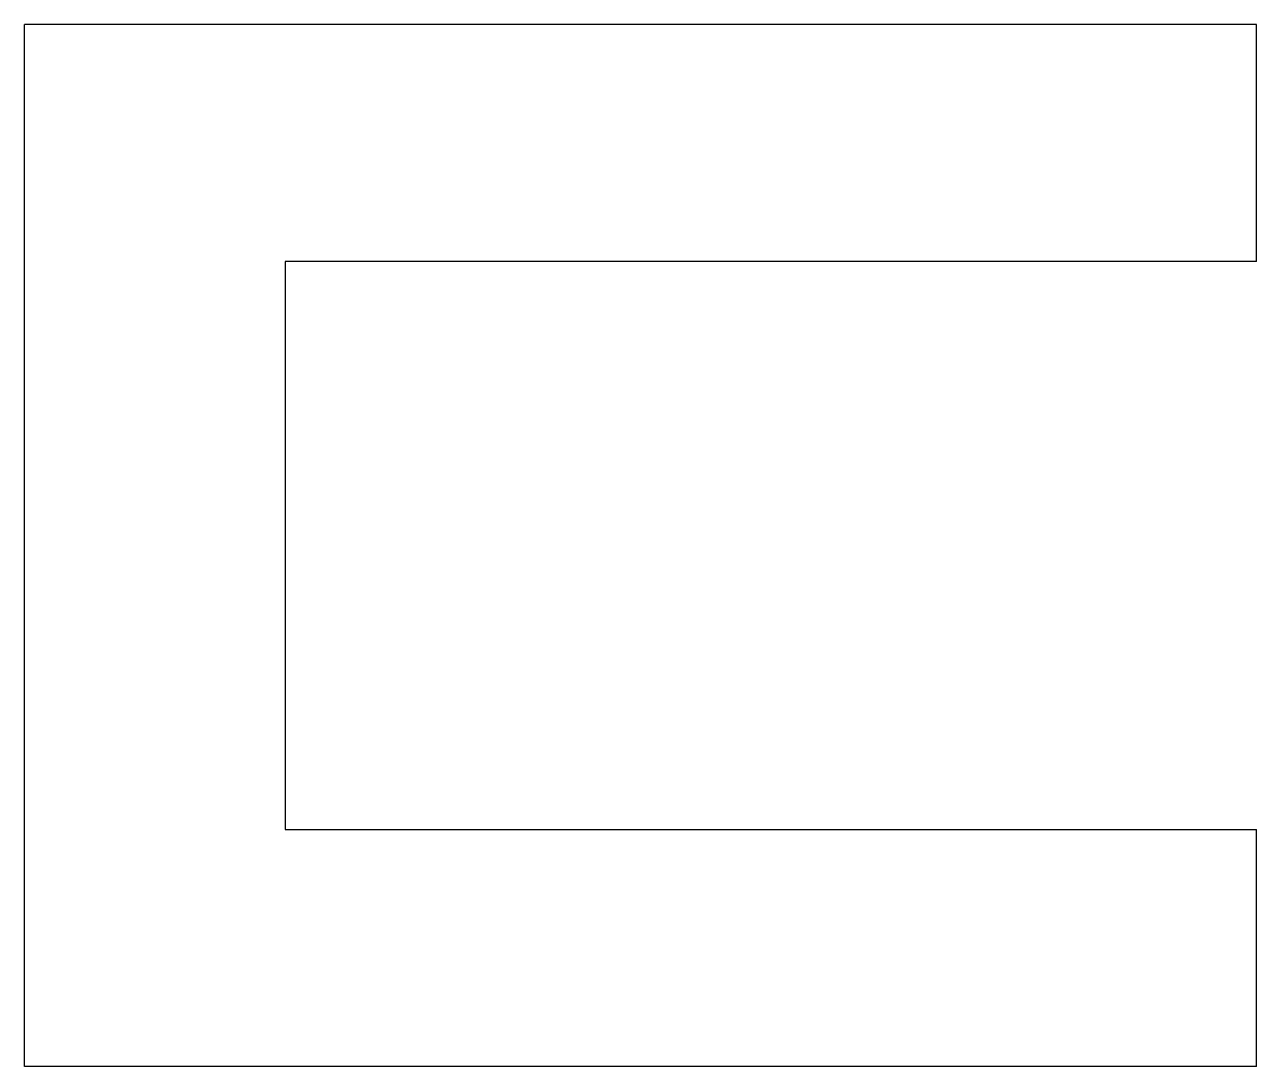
# Model space of a CAD drawing. Header units: metres. Extents: x -25.5 to 0.5, y -22 to 0.
import ezdxf

# ---------------------------------------------------------------- set-up
doc = ezdxf.new("R2010")
doc.units = ezdxf.units.M

msp = doc.modelspace()

# ---------------------------------------------------------------- linework, layer by layer
for points in [[(0.5, 0), (-0.02, 0), (-0.54, 0), (-1.06, 0), (-1.58, 0), (-2.1, 0), (-2.62, 0), (-3.14, 0), (-3.66, 0), (-4.18, 0), (-4.7, 0), (-5.22, 0), (-5.74, 0), (-6.26, 0), (-6.78, 0), (-7.3, 0), (-7.82, 0), (-8.34, 0), (-8.86, 0), (-9.38, 0), (-9.9, 0), (-10.42, 0), (-10.94, 0), (-11.46, 0), (-11.98, 0), (-12.5, 0), (-13.02, 0), (-13.54, 0), (-14.06, 0), (-14.58, 0), (-15.1, 0), (-15.62, 0), (-16.14, 0), (-16.66, 0), (-17.18, 0), (-17.7, 0), (-18.22, 0), (-18.74, 0), (-19.26, 0), (-19.78, 0), (-20.3, 0), (-20.82, 0), (-21.34, 0), (-21.86, 0), (-22.38, 0), (-22.9, 0), (-23.42, 0), (-23.94, 0), (-24.46, 0), (-24.98, 0), (-25.5, 0)], [(-25.5, -22), (-25.5, -21.56), (-25.5, -21.12), (-25.5, -20.68), (-25.5, -20.24), (-25.5, -19.8), (-25.5, -19.36), (-25.5, -18.92), (-25.5, -18.48), (-25.5, -18.04), (-25.5, -17.6), (-25.5, -17.16), (-25.5, -16.72), (-25.5, -16.28), (-25.5, -15.84), (-25.5, -15.4), (-25.5, -14.96), (-25.5, -14.52), (-25.5, -14.08), (-25.5, -13.64), (-25.5, -13.2), (-25.5, -12.76), (-25.5, -12.32), (-25.5, -11.88), (-25.5, -11.44), (-25.5, -11), (-25.5, -10.56), (-25.5, -10.12), (-25.5, -9.68), (-25.5, -9.24), (-25.5, -8.8), (-25.5, -8.36), (-25.5, -7.92), (-25.5, -7.48), (-25.5, -7.04), (-25.5, -6.6), (-25.5, -6.16), (-25.5, -5.72), (-25.5, -5.28), (-25.5, -4.84), (-25.5, -4.4), (-25.5, -3.96), (-25.5, -3.52), (-25.5, -3.08), (-25.5, -2.64), (-25.5, -2.2), (-25.5, -1.76), (-25.5, -1.32), (-25.5, -0.88), (-25.5, -0.44), (-25.5, 0)], [(0.5, -5), (0.5, -4.9), (0.5, -4.8), (0.5, -4.7), (0.5, -4.6), (0.5, -4.5), (0.5, -4.4), (0.5, -4.3), (0.5, -4.2), (0.5, -4.1), (0.5, -4), (0.5, -3.9), (0.5, -3.8), (0.5, -3.7), (0.5, -3.6), (0.5, -3.5), (0.5, -3.4), (0.5, -3.3), (0.5, -3.2), (0.5, -3.1), (0.5, -3), (0.5, -2.9), (0.5, -2.8), (0.5, -2.7), (0.5, -2.6), (0.5, -2.5), (0.5, -2.4), (0.5, -2.3), (0.5, -2.2), (0.5, -2.1), (0.5, -2), (0.5, -1.9), (0.5, -1.8), (0.5, -1.7), (0.5, -1.6), (0.5, -1.5), (0.5, -1.4), (0.5, -1.3), (0.5, -1.2), (0.5, -1.1), (0.5, -1), (0.5, -0.9), (0.5, -0.8), (0.5, -0.7), (0.5, -0.6), (0.5, -0.5), (0.5, -0.4), (0.5, -0.3), (0.5, -0.2), (0.5, -0.1), (0.5, 0)], [(0.5, -5), (0.09, -5), (-0.32, -5), (-0.73, -5), (-1.14, -5), (-1.55, -5), (-1.96, -5), (-2.37, -5), (-2.78, -5), (-3.19, -5), (-3.6, -5), (-4.01, -5), (-4.42, -5), (-4.83, -5), (-5.24, -5), (-5.65, -5), (-6.06, -5), (-6.47, -5), (-6.88, -5), (-7.29, -5), (-7.7, -5), (-8.11, -5), (-8.52, -5), (-8.93, -5), (-9.34, -5), (-9.75, -5), (-10.16, -5), (-10.57, -5), (-10.98, -5), (-11.39, -5), (-11.8, -5), (-12.21, -5), (-12.62, -5), (-13.03, -5), (-13.44, -5), (-13.85, -5), (-14.26, -5), (-14.67, -5), (-15.08, -5), (-15.49, -5), (-15.9, -5), (-16.31, -5), (-16.72, -5), (-17.13, -5), (-17.54, -5), (-17.95, -5), (-18.36, -5), (-18.77, -5), (-19.18, -5), (-19.59, -5), (-20, -5)], [(-20, -5), (-20, -5.24), (-20, -5.48), (-20, -5.72), (-20, -5.96), (-20, -6.2), (-20, -6.44), (-20, -6.68), (-20, -6.92), (-20, -7.16), (-20, -7.4), (-20, -7.64), (-20, -7.88), (-20, -8.12), (-20, -8.36), (-20, -8.6), (-20, -8.84), (-20, -9.08), (-20, -9.32), (-20, -9.56), (-20, -9.8), (-20, -10.04), (-20, -10.28), (-20, -10.52), (-20, -10.76), (-20, -11), (-20, -11.24), (-20, -11.48), (-20, -11.72), (-20, -11.96), (-20, -12.2), (-20, -12.44), (-20, -12.68), (-20, -12.92), (-20, -13.16), (-20, -13.4), (-20, -13.64), (-20, -13.88), (-20, -14.12), (-20, -14.36), (-20, -14.6), (-20, -14.84), (-20, -15.08), (-20, -15.32), (-20, -15.56), (-20, -15.8), (-20, -16.04), (-20, -16.28), (-20, -16.52), (-20, -16.76), (-20, -17)], [(-20, -17), (-19.59, -17), (-19.18, -17), (-18.77, -17), (-18.36, -17), (-17.95, -17), (-17.54, -17), (-17.13, -17), (-16.72, -17), (-16.31, -17), (-15.9, -17), (-15.49, -17), (-15.08, -17), (-14.67, -17), (-14.26, -17), (-13.85, -17), (-13.44, -17), (-13.03, -17), (-12.62, -17), (-12.21, -17), (-11.8, -17), (-11.39, -17), (-10.98, -17), (-10.57, -17), (-10.16, -17), (-9.75, -17), (-9.34, -17), (-8.93, -17), (-8.52, -17), (-8.11, -17), (-7.7, -17), (-7.29, -17), (-6.88, -17), (-6.47, -17), (-6.06, -17), (-5.65, -17), (-5.24, -17), (-4.83, -17), (-4.42, -17), (-4.01, -17), (-3.6, -17), (-3.19, -17), (-2.78, -17), (-2.37, -17), (-1.96, -17), (-1.55, -17), (-1.14, -17), (-0.73, -17), (-0.32, -17), (0.09, -17), (0.5, -17)], [(0.5, -22), (0.5, -21.9), (0.5, -21.8), (0.5, -21.7), (0.5, -21.6), (0.5, -21.5), (0.5, -21.4), (0.5, -21.3), (0.5, -21.2), (0.5, -21.1), (0.5, -21), (0.5, -20.9), (0.5, -20.8), (0.5, -20.7), (0.5, -20.6), (0.5, -20.5), (0.5, -20.4), (0.5, -20.3), (0.5, -20.2), (0.5, -20.1), (0.5, -20), (0.5, -19.9), (0.5, -19.8), (0.5, -19.7), (0.5, -19.6), (0.5, -19.5), (0.5, -19.4), (0.5, -19.3), (0.5, -19.2), (0.5, -19.1), (0.5, -19), (0.5, -18.9), (0.5, -18.8), (0.5, -18.7), (0.5, -18.6), (0.5, -18.5), (0.5, -18.4), (0.5, -18.3), (0.5, -18.2), (0.5, -18.1), (0.5, -18), (0.5, -17.9), (0.5, -17.8), (0.5, -17.7), (0.5, -17.6), (0.5, -17.5), (0.5, -17.4), (0.5, -17.3), (0.5, -17.2), (0.5, -17.1), (0.5, -17)], [(0.5, -22), (-0.02, -22), (-0.54, -22), (-1.06, -22), (-1.58, -22), (-2.1, -22), (-2.62, -22), (-3.14, -22), (-3.66, -22), (-4.18, -22), (-4.7, -22), (-5.22, -22), (-5.74, -22), (-6.26, -22), (-6.78, -22), (-7.3, -22), (-7.82, -22), (-8.34, -22), (-8.86, -22), (-9.38, -22), (-9.9, -22), (-10.42, -22), (-10.94, -22), (-11.46, -22), (-11.98, -22), (-12.5, -22), (-13.02, -22), (-13.54, -22), (-14.06, -22), (-14.58, -22), (-15.1, -22), (-15.62, -22), (-16.14, -22), (-16.66, -22), (-17.18, -22), (-17.7, -22), (-18.22, -22), (-18.74, -22), (-19.26, -22), (-19.78, -22), (-20.3, -22), (-20.82, -22), (-21.34, -22), (-21.86, -22), (-22.38, -22), (-22.9, -22), (-23.42, -22), (-23.94, -22), (-24.46, -22), (-24.98, -22), (-25.5, -22)]]:
    msp.add_lwpolyline(points)

doc.saveas('drawing.dxf')
